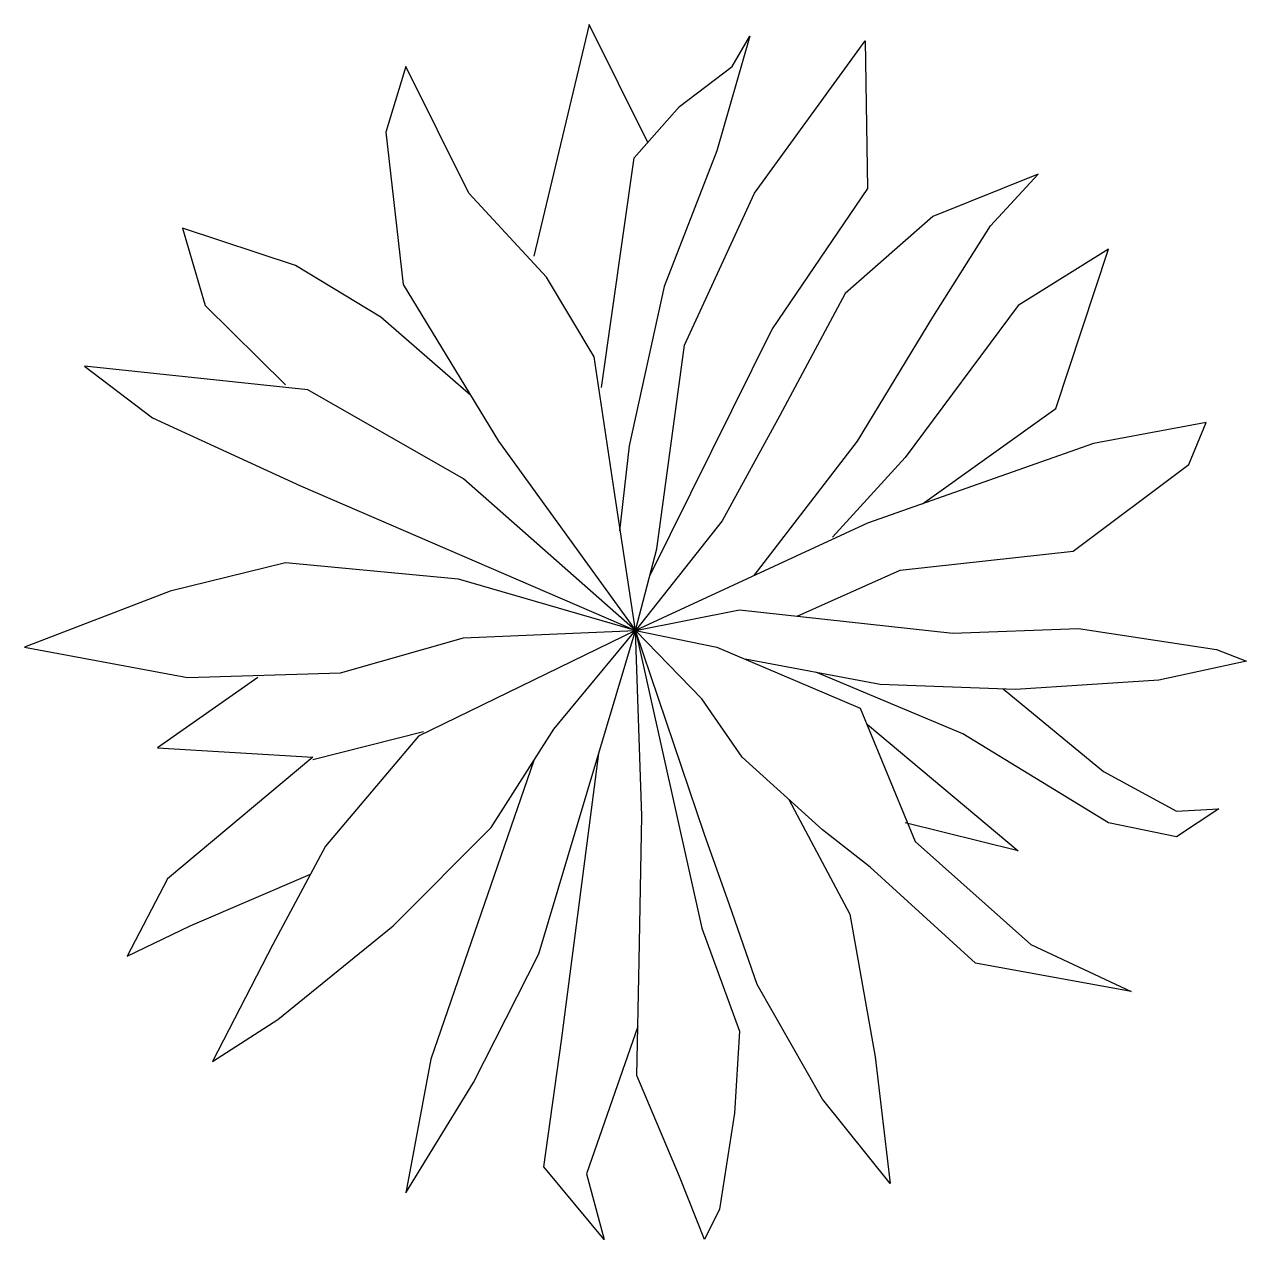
# Model space of a CAD drawing. Header units: millimetres. Extents: x 407.16 to 408.25, y 2582.31 to 2583.39.
import ezdxf

# ---------------------------------------------------------------- set-up
doc = ezdxf.new("R2010")
doc.units = ezdxf.units.MM
doc.header["$LTSCALE"] = 10
doc.layers.add('Vegetais', color=94, linetype='Continuous')

msp = doc.modelspace()

# ---------------------------------------------------------------- linework, layer by layer
at = {"layer": 'Vegetais'}
for p, q in [((407.6643, 2583.3852), (407.6154, 2583.1802)), ((407.7162, 2583.2809), (407.6643, 2583.3852)), ((407.8063, 2583.3749), (407.7774, 2583.2734)), ((407.7907, 2583.348), (407.8063, 2583.3749)), ((407.8107, 2583.2361), (407.9084, 2583.3707)), ((407.9084, 2583.3707), (407.9106, 2583.2402)), ((407.5022, 2583.348), (407.4845, 2583.29)), ((407.5578, 2583.2361), (407.5022, 2583.348)), ((407.7441, 2583.3127), (407.7907, 2583.348)), ((407.7042, 2583.2672), (407.7441, 2583.3127)), ((407.4845, 2583.29), (407.5, 2583.1553)), ((407.7774, 2583.2734), (407.7308, 2583.1533)), ((407.6754, 2583.0642), (407.7042, 2583.2672)), ((408.0615, 2583.2527), (407.9683, 2583.2154)), ((408.0193, 2583.2071), (408.0615, 2583.2527)), ((407.6265, 2583.1616), (407.5578, 2583.2361)), ((407.7486, 2583.1015), (407.8107, 2583.2361)), ((407.9106, 2583.2402), (407.8263, 2583.116)), ((407.9683, 2583.2154), (407.8906, 2583.1471)), ((407.4046, 2583.1719), (407.3047, 2583.2051)), ((407.3047, 2583.2051), (407.3247, 2583.1367)), ((407.9683, 2583.1263), (408.0193, 2583.2071)), ((408.1236, 2583.1864), (408.0438, 2583.1367)), ((408.077, 2583.0456), (408.1236, 2583.1864)), ((407.4801, 2583.1263), (407.4046, 2583.1719)), ((407.5, 2583.1553), (407.5843, 2583.0166)), ((407.6687, 2583.0911), (407.6265, 2583.1616)), ((407.7308, 2583.1533), (407.6998, 2583.0124)), ((407.8906, 2583.1471), (407.8329, 2583.0394)), ((407.3247, 2583.1367), (407.3957, 2583.0663)), ((408.0438, 2583.1367), (407.9439, 2583.0021)), ((407.5597, 2583.0571), (407.4801, 2583.1263)), ((407.9017, 2583.0166), (407.9683, 2583.1263)), ((407.8263, 2583.116), (407.718, 2582.8976)), ((407.7242, 2582.9213), (407.7486, 2583.1015)), ((407.6865, 2582.9731), (407.6687, 2583.0911)), ((407.4157, 2583.0621), (407.2182, 2583.0829)), ((407.2182, 2583.0829), (407.2781, 2583.0373)), ((407.5533, 2582.9834), (407.4157, 2583.0621)), ((407.2781, 2583.0373), (407.409, 2582.9772)), ((407.8329, 2583.0394), (407.7819, 2582.9461)), ((407.9592, 2582.9612), (408.077, 2583.0456)), ((408.2101, 2583.0331), (408.1103, 2583.0145)), ((408.1946, 2582.9959), (408.2101, 2583.0331)), ((407.5843, 2583.0166), (407.7053, 2582.849)), ((407.8103, 2582.8976), (407.9017, 2583.0166)), ((408.1103, 2583.0145), (407.9106, 2582.9441)), ((407.6998, 2583.0124), (407.6913, 2582.9373)), ((407.9439, 2583.0021), (407.8795, 2582.9316)), ((408.0925, 2582.9192), (408.1946, 2582.9959)), ((407.7053, 2582.849), (407.5533, 2582.9834)), ((407.409, 2582.9772), (407.7053, 2582.849)), ((407.7053, 2582.849), (407.6865, 2582.9731)), ((407.7819, 2582.9461), (407.7053, 2582.849)), ((407.9106, 2582.9441), (407.7053, 2582.849)), ((407.7053, 2582.849), (407.7242, 2582.9213)), ((407.9394, 2582.9026), (408.0925, 2582.9192)), ((407.3957, 2582.9089), (407.2937, 2582.884)), ((407.5488, 2582.8944), (407.3957, 2582.9089)), ((407.8484, 2582.8618), (407.9394, 2582.9026)), ((407.2937, 2582.884), (407.165, 2582.8343)), ((407.7053, 2582.849), (407.5488, 2582.8944)), ((407.7053, 2582.849), (407.7974, 2582.8674)), ((407.7974, 2582.8674), (407.986, 2582.8467)), ((407.4445, 2582.8115), (407.5533, 2582.8426)), ((407.7053, 2582.849), (407.5133, 2582.7556)), ((407.5533, 2582.8426), (407.7053, 2582.849)), ((407.6199, 2582.563), (407.7053, 2582.849)), ((407.6332, 2582.7618), (407.7053, 2582.849)), ((407.7663, 2582.6686), (407.7053, 2582.849)), ((407.7109, 2582.6852), (407.7053, 2582.849)), ((407.7641, 2582.7887), (407.7053, 2582.849)), ((407.7053, 2582.849), (407.7774, 2582.8343)), ((407.7053, 2582.849), (407.7641, 2582.5858)), ((407.986, 2582.8467), (408.097, 2582.8509)), ((408.097, 2582.8509), (408.2191, 2582.8322)), ((407.165, 2582.8343), (407.3092, 2582.8074)), ((407.7774, 2582.8343), (407.9039, 2582.7804)), ((408.2191, 2582.8322), (408.2457, 2582.8219)), ((407.9217, 2582.8012), (407.8022, 2582.8237)), ((408.2457, 2582.8219), (408.168, 2582.8053)), ((407.3092, 2582.8074), (407.4445, 2582.8115)), ((407.9949, 2582.7577), (407.8648, 2582.8123)), ((407.3713, 2582.8074), (407.2826, 2582.7453)), ((408.0415, 2582.797), (407.9217, 2582.8012)), ((408.168, 2582.8053), (408.0415, 2582.797)), ((407.7996, 2582.7369), (407.7641, 2582.7887)), ((408.0306, 2582.7974), (408.1192, 2582.7245)), ((407.9039, 2582.7804), (407.9527, 2582.6624)), ((407.9106, 2582.7659), (408.0438, 2582.6541)), ((407.4201, 2582.7349), (407.5178, 2582.7598)), ((407.5133, 2582.7556), (407.4312, 2582.6583)), ((407.5777, 2582.6748), (407.6332, 2582.7618)), ((408.1236, 2582.6789), (407.9949, 2582.7577)), ((407.2826, 2582.7453), (407.4201, 2582.7369)), ((407.4201, 2582.7369), (407.2914, 2582.6293)), ((407.6155, 2582.734), (407.5599, 2582.5733)), ((407.6399, 2582.4863), (407.6728, 2582.7402)), ((407.8706, 2582.6728), (407.7996, 2582.7369)), ((408.1192, 2582.7245), (408.1836, 2582.6893)), ((407.841, 2582.6996), (407.895, 2582.5982)), ((408.2213, 2582.6914), (408.1836, 2582.6665)), ((408.1836, 2582.6893), (408.2213, 2582.6914)), ((407.7086, 2582.5568), (407.7109, 2582.6852)), ((408.0438, 2582.6541), (407.9439, 2582.6789)), ((408.1836, 2582.6665), (408.1236, 2582.6789)), ((407.4911, 2582.5878), (407.5777, 2582.6748)), ((407.7885, 2582.6064), (407.7663, 2582.6686)), ((407.9128, 2582.6396), (407.8706, 2582.6728)), ((407.4312, 2582.6583), (407.3846, 2582.5713)), ((407.9527, 2582.6624), (408.0548, 2582.5713)), ((408.006, 2582.5547), (407.9128, 2582.6396)), ((407.2914, 2582.6293), (407.2559, 2582.5609)), ((407.3114, 2582.5878), (407.4179, 2582.6334)), ((407.8129, 2582.536), (407.7885, 2582.6064)), ((407.895, 2582.5982), (407.9172, 2582.4718)), ((407.2559, 2582.5609), (407.3114, 2582.5878)), ((407.3891, 2582.505), (407.4911, 2582.5878)), ((407.7641, 2582.5858), (407.7974, 2582.4946)), ((407.3846, 2582.5713), (407.3314, 2582.4677)), ((407.5599, 2582.5733), (407.5244, 2582.4698)), ((408.0548, 2582.5713), (408.1436, 2582.5298)), ((407.5622, 2582.4491), (407.6199, 2582.563)), ((407.7064, 2582.4553), (407.7086, 2582.5568)), ((408.1436, 2582.5298), (408.006, 2582.5547)), ((407.8706, 2582.4346), (407.8129, 2582.536)), ((407.3314, 2582.4677), (407.3891, 2582.505)), ((407.7074, 2582.4987), (407.662, 2582.3683)), ((407.6243, 2582.3745), (407.6399, 2582.4863)), ((407.7974, 2582.4946), (407.793, 2582.4221)), ((407.5244, 2582.4698), (407.5022, 2582.3517)), ((407.9172, 2582.4718), (407.9305, 2582.36)), ((407.7441, 2582.3662), (407.7064, 2582.4553)), ((407.5022, 2582.3517), (407.5622, 2582.4491)), ((407.9305, 2582.36), (407.8706, 2582.4346)), ((407.793, 2582.4221), (407.7797, 2582.3372)), ((407.6775, 2582.3103), (407.6243, 2582.3745)), ((407.662, 2582.3683), (407.6775, 2582.3103)), ((407.7663, 2582.3103), (407.7441, 2582.3662)), ((407.7797, 2582.3372), (407.7663, 2582.3103))]:
    msp.add_line(p, q, dxfattribs=at)

doc.saveas('drawing.dxf')
